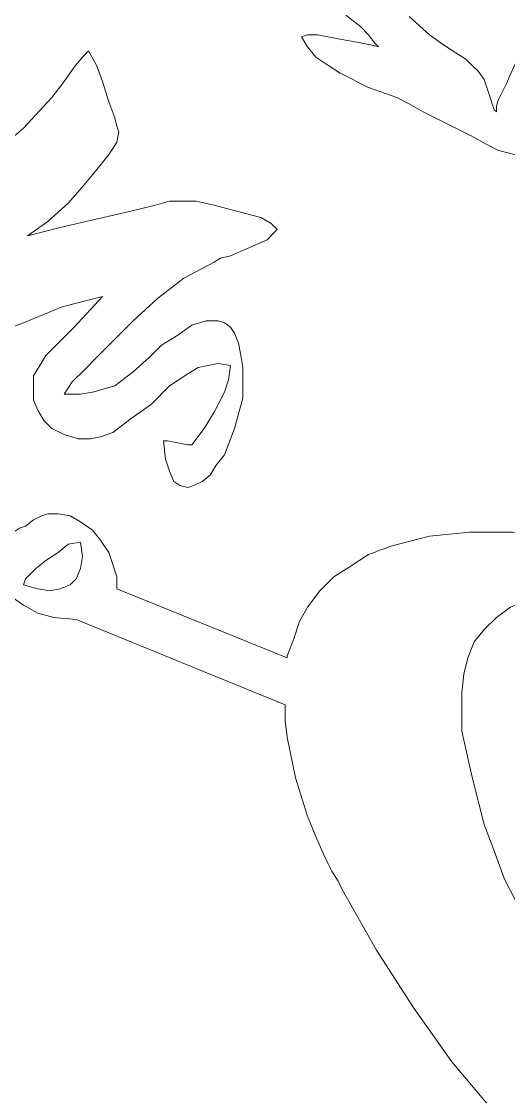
# Model space of a CAD drawing. Header units: centimetres. Extents: x -51 to 51, y -37 to 37.
# Drawn here: x -34.9 to -28.55, y 4.63 to 18.62 of the extents above; entities that cross this region are included whole.
import ezdxf

# ---------------------------------------------------------------- set-up
doc = ezdxf.new("R2010")
doc.units = ezdxf.units.CM
doc.header["$MEASUREMENT"] = 0
doc.layers.add('Layer 1', color=7, linetype='Continuous')

msp = doc.modelspace()

# ---------------------------------------------------------------- linework, layer by layer
at = {"layer": 'Layer 1', "lineweight": 9}
for points, knots in [([(-30.24301, 18.29412), (-30.24301, 18.29412), (-30.29588, 18.347), (-30.29588, 18.347), (-30.29588, 18.347), (-30.29588, 18.347), (-30.37519, 18.45274), (-30.37519, 18.45274), (-30.37519, 18.45274), (-30.37519, 18.45274), (-30.48094, 18.55849), (-30.48094, 18.55849), (-30.48094, 18.55849), (-30.48094, 18.55849), (-30.61312, 18.66423), (-30.61312, 18.66423), (-30.61312, 18.66423), (-30.61312, 18.66423), (-30.93036, 18.9286), (-30.93036, 18.9286), (-30.93036, 18.9286), (-30.93036, 18.9286), (-31.30047, 19.2194), (-31.30047, 19.2194), (-31.30047, 19.2194), (-31.30047, 19.2194), (-31.69702, 19.53664), (-31.69702, 19.53664), (-31.69702, 19.53664), (-31.69702, 19.53664), (-32.04069, 19.801), (-32.04069, 19.801), (-32.04069, 19.801), (-32.04069, 19.801), (-32.35793, 20.03893), (-32.35793, 20.03893), (-32.35793, 20.03893), (-32.35793, 20.03893), (-32.46368, 20.14468), (-32.46368, 20.14468), (-32.46368, 20.14468), (-32.46368, 20.14468), (-32.56942, 20.22399), (-32.56942, 20.22399)], [0, 0, 0, 0, 0.08333333, 0.08333333, 0.08333333, 0.08333333, 0.16666667, 0.16666667, 0.16666667, 0.16666667, 0.25, 0.25, 0.25, 0.25, 0.33333333, 0.33333333, 0.33333333, 0.33333333, 0.41666667, 0.41666667, 0.41666667, 0.41666667, 0.5, 0.5, 0.5, 0.5, 0.58333333, 0.58333333, 0.58333333, 0.58333333, 0.66666667, 0.66666667, 0.66666667, 0.66666667, 0.75, 0.75, 0.75, 0.75, 0.83333333, 0.83333333, 0.83333333, 0.83333333, 1, 1, 1, 1]), ([(-28.81544, 17.71252), (-28.81544, 17.71252), (-28.86831, 17.87114), (-28.86831, 17.87114), (-28.86831, 17.87114), (-28.86831, 17.87114), (-28.94762, 17.97689), (-28.94762, 17.97689), (-28.94762, 17.97689), (-28.94762, 17.97689), (-29.02693, 18.05619), (-29.02693, 18.05619), (-29.02693, 18.05619), (-29.02693, 18.05619), (-29.10624, 18.1355), (-29.10624, 18.1355), (-29.10624, 18.1355), (-29.10624, 18.1355), (-29.23843, 18.21481), (-29.23843, 18.21481), (-29.23843, 18.21481), (-29.23843, 18.21481), (-29.39704, 18.32056), (-29.39704, 18.32056), (-29.39704, 18.32056), (-29.39704, 18.32056), (-29.5821, 18.45274), (-29.5821, 18.45274), (-29.5821, 18.45274), (-29.5821, 18.45274), (-29.84646, 18.69067), (-29.84646, 18.69067)], [0, 0, 0, 0, 0.11111111, 0.11111111, 0.11111111, 0.11111111, 0.22222222, 0.22222222, 0.22222222, 0.22222222, 0.33333333, 0.33333333, 0.33333333, 0.33333333, 0.44444444, 0.44444444, 0.44444444, 0.44444444, 0.55555556, 0.55555556, 0.55555556, 0.55555556, 0.66666667, 0.66666667, 0.66666667, 0.66666667, 0.77777778, 0.77777778, 0.77777778, 0.77777778, 1, 1, 1, 1]), ([(-31.2476, 18.42631), (-31.2476, 18.42631), (-31.16829, 18.45274), (-31.16829, 18.45274), (-31.16829, 18.45274), (-31.16829, 18.45274), (-31.03611, 18.45274), (-31.03611, 18.45274), (-31.03611, 18.45274), (-31.03611, 18.45274), (-30.77174, 18.39987), (-30.77174, 18.39987), (-30.77174, 18.39987), (-30.77174, 18.39987), (-30.48094, 18.347), (-30.48094, 18.347), (-30.48094, 18.347), (-30.48094, 18.347), (-30.34876, 18.32056), (-30.34876, 18.32056), (-30.34876, 18.32056), (-30.34876, 18.32056), (-30.24301, 18.29412), (-30.24301, 18.29412)], [0, 0, 0, 0, 0.14285714, 0.14285714, 0.14285714, 0.14285714, 0.28571429, 0.28571429, 0.28571429, 0.28571429, 0.42857143, 0.42857143, 0.42857143, 0.42857143, 0.57142857, 0.57142857, 0.57142857, 0.57142857, 0.71428571, 0.71428571, 0.71428571, 0.71428571, 1, 1, 1, 1]), ([(-30.00508, 17.63321), (-30.00508, 17.63321), (-30.37519, 17.76539), (-30.37519, 17.76539), (-30.37519, 17.76539), (-30.37519, 17.76539), (-30.7453, 17.95045), (-30.7453, 17.95045), (-30.7453, 17.95045), (-30.7453, 17.95045), (-30.90392, 18.05619), (-30.90392, 18.05619), (-30.90392, 18.05619), (-30.90392, 18.05619), (-31.06254, 18.16194), (-31.06254, 18.16194), (-31.06254, 18.16194), (-31.06254, 18.16194), (-31.16829, 18.29412), (-31.16829, 18.29412), (-31.16829, 18.29412), (-31.16829, 18.29412), (-31.2476, 18.42631), (-31.2476, 18.42631)], [0, 0, 0, 0, 0.14285714, 0.14285714, 0.14285714, 0.14285714, 0.28571429, 0.28571429, 0.28571429, 0.28571429, 0.42857143, 0.42857143, 0.42857143, 0.42857143, 0.57142857, 0.57142857, 0.57142857, 0.57142857, 0.71428571, 0.71428571, 0.71428571, 0.71428571, 1, 1, 1, 1]), ([(-35.31882, 16.91943), (-35.31882, 16.91943), (-35.08089, 17.05161), (-35.08089, 17.05161), (-35.08089, 17.05161), (-35.08089, 17.05161), (-34.8694, 17.23666), (-34.8694, 17.23666), (-34.8694, 17.23666), (-34.8694, 17.23666), (-34.49929, 17.63321), (-34.49929, 17.63321), (-34.49929, 17.63321), (-34.49929, 17.63321), (-34.34067, 17.8447), (-34.34067, 17.8447), (-34.34067, 17.8447), (-34.34067, 17.8447), (-34.20848, 18.02976), (-34.20848, 18.02976), (-34.20848, 18.02976), (-34.20848, 18.02976), (-34.10274, 18.16194), (-34.10274, 18.16194), (-34.10274, 18.16194), (-34.10274, 18.16194), (-34.02343, 18.24125), (-34.02343, 18.24125)], [0, 0, 0, 0, 0.125, 0.125, 0.125, 0.125, 0.25, 0.25, 0.25, 0.25, 0.375, 0.375, 0.375, 0.375, 0.5, 0.5, 0.5, 0.5, 0.625, 0.625, 0.625, 0.625, 0.75, 0.75, 0.75, 0.75, 1, 1, 1, 1]), ([(-34.02343, 18.24125), (-34.02343, 18.24125), (-33.91768, 18.05619), (-33.91768, 18.05619), (-33.91768, 18.05619), (-33.91768, 18.05619), (-33.83837, 17.8447), (-33.83837, 17.8447), (-33.83837, 17.8447), (-33.83837, 17.8447), (-33.75906, 17.58034), (-33.75906, 17.58034), (-33.75906, 17.58034), (-33.75906, 17.58034), (-33.67975, 17.36885), (-33.67975, 17.36885)], [0, 0, 0, 0, 0.2, 0.2, 0.2, 0.2, 0.4, 0.4, 0.4, 0.4, 0.6, 0.6, 0.6, 0.6, 1, 1, 1, 1]), ([(-28.33958, 18.29412), (-28.33958, 18.29412), (-28.47177, 18.05619), (-28.47177, 18.05619), (-28.47177, 18.05619), (-28.47177, 18.05619), (-28.57751, 17.81827), (-28.57751, 17.81827)], [0, 0, 0, 0, 0.33333333, 0.33333333, 0.33333333, 0.33333333, 1, 1, 1, 1]), ([(-28.57751, 17.81827), (-28.57751, 17.81827), (-28.63039, 17.71252), (-28.63039, 17.71252), (-28.63039, 17.71252), (-28.63039, 17.71252), (-28.68326, 17.60677), (-28.68326, 17.60677)], [0, 0, 0, 0, 0.33333333, 0.33333333, 0.33333333, 0.33333333, 1, 1, 1, 1]), ([(-28.57751, 16.91943), (-28.57751, 16.91943), (-28.68326, 16.94586), (-28.68326, 16.94586), (-28.68326, 16.94586), (-28.68326, 16.94586), (-28.84188, 17.02517), (-28.84188, 17.02517), (-28.84188, 17.02517), (-28.84188, 17.02517), (-29.02693, 17.13092), (-29.02693, 17.13092), (-29.02693, 17.13092), (-29.02693, 17.13092), (-29.23843, 17.23666), (-29.23843, 17.23666), (-29.23843, 17.23666), (-29.23843, 17.23666), (-29.66141, 17.44816), (-29.66141, 17.44816), (-29.66141, 17.44816), (-29.66141, 17.44816), (-29.84646, 17.5539), (-29.84646, 17.5539), (-29.84646, 17.5539), (-29.84646, 17.5539), (-30.00508, 17.63321), (-30.00508, 17.63321)], [0, 0, 0, 0, 0.125, 0.125, 0.125, 0.125, 0.25, 0.25, 0.25, 0.25, 0.375, 0.375, 0.375, 0.375, 0.5, 0.5, 0.5, 0.5, 0.625, 0.625, 0.625, 0.625, 0.75, 0.75, 0.75, 0.75, 1, 1, 1, 1]), ([(-28.68326, 17.60677), (-28.68326, 17.60677), (-28.7097, 17.52746), (-28.7097, 17.52746), (-28.7097, 17.52746), (-28.7097, 17.52746), (-28.7097, 17.44816), (-28.7097, 17.44816)], [0, 0, 0, 0, 0.33333333, 0.33333333, 0.33333333, 0.33333333, 1, 1, 1, 1]), ([(-33.67975, 17.36885), (-33.67975, 17.36885), (-33.65332, 17.2631), (-33.65332, 17.2631), (-33.65332, 17.2631), (-33.65332, 17.2631), (-33.62688, 17.18379), (-33.62688, 17.18379), (-33.62688, 17.18379), (-33.62688, 17.18379), (-33.65332, 17.05161), (-33.65332, 17.05161), (-33.65332, 17.05161), (-33.65332, 17.05161), (-33.70619, 16.9723), (-33.70619, 16.9723), (-33.70619, 16.9723), (-33.70619, 16.9723), (-33.75906, 16.89299), (-33.75906, 16.89299), (-33.75906, 16.89299), (-33.75906, 16.89299), (-33.83837, 16.78724), (-33.83837, 16.78724), (-33.83837, 16.78724), (-33.83837, 16.78724), (-33.97056, 16.62862), (-33.97056, 16.62862)], [0, 0, 0, 0, 0.125, 0.125, 0.125, 0.125, 0.25, 0.25, 0.25, 0.25, 0.375, 0.375, 0.375, 0.375, 0.5, 0.5, 0.5, 0.5, 0.625, 0.625, 0.625, 0.625, 0.75, 0.75, 0.75, 0.75, 1, 1, 1, 1]), ([(-28.7097, 17.44816), (-28.7097, 17.44816), (-28.73613, 17.47459), (-28.73613, 17.47459), (-28.73613, 17.47459), (-28.73613, 17.47459), (-28.73613, 17.47459), (-28.73613, 17.47459)], [0, 0, 0, 0, 0.33333333, 0.33333333, 0.33333333, 0.33333333, 1, 1, 1, 1]), ([(-25.85456, 15.78266), (-25.85456, 15.78266), (-26.48903, 16.15277), (-26.48903, 16.15277), (-26.48903, 16.15277), (-26.48903, 16.15277), (-27.14994, 16.47001), (-27.14994, 16.47001), (-27.14994, 16.47001), (-27.14994, 16.47001), (-27.86373, 16.73437), (-27.86373, 16.73437), (-27.86373, 16.73437), (-27.86373, 16.73437), (-28.57751, 16.91943), (-28.57751, 16.91943)], [0, 0, 0, 0, 0.2, 0.2, 0.2, 0.2, 0.4, 0.4, 0.4, 0.4, 0.6, 0.6, 0.6, 0.6, 1, 1, 1, 1]), ([(-33.97056, 16.62862), (-33.97056, 16.62862), (-34.10274, 16.47001), (-34.10274, 16.47001), (-34.10274, 16.47001), (-34.10274, 16.47001), (-34.28779, 16.25851), (-34.28779, 16.25851), (-34.28779, 16.25851), (-34.28779, 16.25851), (-34.55216, 16.02059), (-34.55216, 16.02059), (-34.55216, 16.02059), (-34.55216, 16.02059), (-34.81652, 15.83553), (-34.81652, 15.83553)], [0, 0, 0, 0, 0.2, 0.2, 0.2, 0.2, 0.4, 0.4, 0.4, 0.4, 0.6, 0.6, 0.6, 0.6, 1, 1, 1, 1]), ([(-33.94412, 16.04702), (-33.94412, 16.04702), (-33.60044, 16.12633), (-33.60044, 16.12633), (-33.60044, 16.12633), (-33.60044, 16.12633), (-33.36252, 16.1792), (-33.36252, 16.1792), (-33.36252, 16.1792), (-33.36252, 16.1792), (-33.15102, 16.23208), (-33.15102, 16.23208), (-33.15102, 16.23208), (-33.15102, 16.23208), (-32.96597, 16.28495), (-32.96597, 16.28495), (-32.96597, 16.28495), (-32.96597, 16.28495), (-32.80735, 16.28495), (-32.80735, 16.28495), (-32.80735, 16.28495), (-32.80735, 16.28495), (-32.6223, 16.28495), (-32.6223, 16.28495), (-32.6223, 16.28495), (-32.6223, 16.28495), (-32.38437, 16.23208), (-32.38437, 16.23208), (-32.38437, 16.23208), (-32.38437, 16.23208), (-32.09357, 16.15277), (-32.09357, 16.15277)], [0, 0, 0, 0, 0.11111111, 0.11111111, 0.11111111, 0.11111111, 0.22222222, 0.22222222, 0.22222222, 0.22222222, 0.33333333, 0.33333333, 0.33333333, 0.33333333, 0.44444444, 0.44444444, 0.44444444, 0.44444444, 0.55555556, 0.55555556, 0.55555556, 0.55555556, 0.66666667, 0.66666667, 0.66666667, 0.66666667, 0.77777778, 0.77777778, 0.77777778, 0.77777778, 1, 1, 1, 1]), ([(-32.09357, 16.15277), (-32.09357, 16.15277), (-31.77633, 16.07346), (-31.77633, 16.07346), (-31.77633, 16.07346), (-31.77633, 16.07346), (-31.64415, 15.99415), (-31.64415, 15.99415), (-31.64415, 15.99415), (-31.64415, 15.99415), (-31.56484, 15.91484), (-31.56484, 15.91484)], [0, 0, 0, 0, 0.25, 0.25, 0.25, 0.25, 0.5, 0.5, 0.5, 0.5, 1, 1, 1, 1]), ([(-34.81652, 15.83553), (-34.81652, 15.83553), (-34.39354, 15.94128), (-34.39354, 15.94128), (-34.39354, 15.94128), (-34.39354, 15.94128), (-33.94412, 16.04702), (-33.94412, 16.04702)], [0, 0, 0, 0, 0.33333333, 0.33333333, 0.33333333, 0.33333333, 1, 1, 1, 1]), ([(-31.56484, 15.91484), (-31.56484, 15.91484), (-31.61771, 15.86197), (-31.61771, 15.86197), (-31.61771, 15.86197), (-31.61771, 15.86197), (-31.69702, 15.78266), (-31.69702, 15.78266), (-31.69702, 15.78266), (-31.69702, 15.78266), (-31.93495, 15.67691), (-31.93495, 15.67691), (-31.93495, 15.67691), (-31.93495, 15.67691), (-32.17287, 15.57117), (-32.17287, 15.57117), (-32.17287, 15.57117), (-32.17287, 15.57117), (-32.30506, 15.54473), (-32.30506, 15.54473), (-32.30506, 15.54473), (-32.30506, 15.54473), (-32.38437, 15.49186), (-32.38437, 15.49186)], [0, 0, 0, 0, 0.14285714, 0.14285714, 0.14285714, 0.14285714, 0.28571429, 0.28571429, 0.28571429, 0.28571429, 0.42857143, 0.42857143, 0.42857143, 0.42857143, 0.57142857, 0.57142857, 0.57142857, 0.57142857, 0.71428571, 0.71428571, 0.71428571, 0.71428571, 1, 1, 1, 1]), ([(-32.38437, 15.49186), (-32.38437, 15.49186), (-32.78091, 15.28036), (-32.78091, 15.28036), (-32.78091, 15.28036), (-32.78091, 15.28036), (-33.12459, 15.016), (-33.12459, 15.016), (-33.12459, 15.016), (-33.12459, 15.016), (-33.44183, 14.7252), (-33.44183, 14.7252), (-33.44183, 14.7252), (-33.44183, 14.7252), (-33.75906, 14.40796), (-33.75906, 14.40796)], [0, 0, 0, 0, 0.2, 0.2, 0.2, 0.2, 0.4, 0.4, 0.4, 0.4, 0.6, 0.6, 0.6, 0.6, 1, 1, 1, 1]), ([(-33.83837, 15.04244), (-33.83837, 15.04244), (-34.3671, 14.91025), (-34.3671, 14.91025), (-34.3671, 14.91025), (-34.3671, 14.91025), (-34.8694, 14.69876), (-34.8694, 14.69876), (-34.8694, 14.69876), (-34.8694, 14.69876), (-35.37169, 14.51371), (-35.37169, 14.51371), (-35.37169, 14.51371), (-35.37169, 14.51371), (-35.63605, 14.4344), (-35.63605, 14.4344), (-35.63605, 14.4344), (-35.63605, 14.4344), (-35.92686, 14.38152), (-35.92686, 14.38152)], [0, 0, 0, 0, 0.16666667, 0.16666667, 0.16666667, 0.16666667, 0.33333333, 0.33333333, 0.33333333, 0.33333333, 0.5, 0.5, 0.5, 0.5, 0.66666667, 0.66666667, 0.66666667, 0.66666667, 1, 1, 1, 1]), ([(-34.57859, 14.27578), (-34.57859, 14.27578), (-34.20848, 14.64589), (-34.20848, 14.64589), (-34.20848, 14.64589), (-34.20848, 14.64589), (-33.83837, 15.04244), (-33.83837, 15.04244)], [0, 0, 0, 0, 0.33333333, 0.33333333, 0.33333333, 0.33333333, 1, 1, 1, 1]), ([(-33.23033, 14.24934), (-33.23033, 14.24934), (-33.07172, 14.40796), (-33.07172, 14.40796), (-33.07172, 14.40796), (-33.07172, 14.40796), (-32.86022, 14.54014), (-32.86022, 14.54014), (-32.86022, 14.54014), (-32.86022, 14.54014), (-32.67517, 14.67232), (-32.67517, 14.67232), (-32.67517, 14.67232), (-32.67517, 14.67232), (-32.49011, 14.7252), (-32.49011, 14.7252), (-32.49011, 14.7252), (-32.49011, 14.7252), (-32.33149, 14.7252), (-32.33149, 14.7252), (-32.33149, 14.7252), (-32.33149, 14.7252), (-32.25218, 14.69876), (-32.25218, 14.69876), (-32.25218, 14.69876), (-32.25218, 14.69876), (-32.17287, 14.64589), (-32.17287, 14.64589), (-32.17287, 14.64589), (-32.17287, 14.64589), (-32.12, 14.56658), (-32.12, 14.56658), (-32.12, 14.56658), (-32.12, 14.56658), (-32.06713, 14.4344), (-32.06713, 14.4344), (-32.06713, 14.4344), (-32.06713, 14.4344), (-32.04069, 14.30221), (-32.04069, 14.30221), (-32.04069, 14.30221), (-32.04069, 14.30221), (-32.01426, 14.11716), (-32.01426, 14.11716)], [0, 0, 0, 0, 0.08333333, 0.08333333, 0.08333333, 0.08333333, 0.16666667, 0.16666667, 0.16666667, 0.16666667, 0.25, 0.25, 0.25, 0.25, 0.33333333, 0.33333333, 0.33333333, 0.33333333, 0.41666667, 0.41666667, 0.41666667, 0.41666667, 0.5, 0.5, 0.5, 0.5, 0.58333333, 0.58333333, 0.58333333, 0.58333333, 0.66666667, 0.66666667, 0.66666667, 0.66666667, 0.75, 0.75, 0.75, 0.75, 0.83333333, 0.83333333, 0.83333333, 0.83333333, 1, 1, 1, 1]), ([(-33.75906, 14.40796), (-33.75906, 14.40796), (-33.91768, 14.24934), (-33.91768, 14.24934), (-33.91768, 14.24934), (-33.91768, 14.24934), (-34.0763, 14.09072), (-34.0763, 14.09072), (-34.0763, 14.09072), (-34.0763, 14.09072), (-34.23492, 13.9321), (-34.23492, 13.9321), (-34.23492, 13.9321), (-34.23492, 13.9321), (-34.34067, 13.77348), (-34.34067, 13.77348)], [0, 0, 0, 0, 0.2, 0.2, 0.2, 0.2, 0.4, 0.4, 0.4, 0.4, 0.6, 0.6, 0.6, 0.6, 1, 1, 1, 1]), ([(-34.34067, 13.24475), (-34.34067, 13.24475), (-34.49929, 13.32406), (-34.49929, 13.32406), (-34.49929, 13.32406), (-34.49929, 13.32406), (-34.60503, 13.42981), (-34.60503, 13.42981), (-34.60503, 13.42981), (-34.60503, 13.42981), (-34.68434, 13.56199), (-34.68434, 13.56199), (-34.68434, 13.56199), (-34.68434, 13.56199), (-34.73721, 13.69417), (-34.73721, 13.69417), (-34.73721, 13.69417), (-34.73721, 13.69417), (-34.73721, 13.85279), (-34.73721, 13.85279), (-34.73721, 13.85279), (-34.73721, 13.85279), (-34.73721, 14.01141), (-34.73721, 14.01141), (-34.73721, 14.01141), (-34.73721, 14.01141), (-34.6579, 14.1436), (-34.6579, 14.1436), (-34.6579, 14.1436), (-34.6579, 14.1436), (-34.57859, 14.27578), (-34.57859, 14.27578)], [0, 0, 0, 0, 0.11111111, 0.11111111, 0.11111111, 0.11111111, 0.22222222, 0.22222222, 0.22222222, 0.22222222, 0.33333333, 0.33333333, 0.33333333, 0.33333333, 0.44444444, 0.44444444, 0.44444444, 0.44444444, 0.55555556, 0.55555556, 0.55555556, 0.55555556, 0.66666667, 0.66666667, 0.66666667, 0.66666667, 0.77777778, 0.77777778, 0.77777778, 0.77777778, 1, 1, 1, 1]), ([(-34.34067, 13.77348), (-34.34067, 13.77348), (-34.12917, 13.77348), (-34.12917, 13.77348), (-34.12917, 13.77348), (-34.12917, 13.77348), (-33.97056, 13.79992), (-33.97056, 13.79992), (-33.97056, 13.79992), (-33.97056, 13.79992), (-33.67975, 13.87923), (-33.67975, 13.87923), (-33.67975, 13.87923), (-33.67975, 13.87923), (-33.44183, 14.06429), (-33.44183, 14.06429), (-33.44183, 14.06429), (-33.44183, 14.06429), (-33.23033, 14.24934), (-33.23033, 14.24934)], [0, 0, 0, 0, 0.16666667, 0.16666667, 0.16666667, 0.16666667, 0.33333333, 0.33333333, 0.33333333, 0.33333333, 0.5, 0.5, 0.5, 0.5, 0.66666667, 0.66666667, 0.66666667, 0.66666667, 1, 1, 1, 1]), ([(-32.17287, 14.1436), (-32.17287, 14.1436), (-32.33149, 14.17003), (-32.33149, 14.17003), (-32.33149, 14.17003), (-32.33149, 14.17003), (-32.46368, 14.1436), (-32.46368, 14.1436), (-32.46368, 14.1436), (-32.46368, 14.1436), (-32.59586, 14.11716), (-32.59586, 14.11716), (-32.59586, 14.11716), (-32.59586, 14.11716), (-32.72804, 14.03785), (-32.72804, 14.03785), (-32.72804, 14.03785), (-32.72804, 14.03785), (-32.96597, 13.87923), (-32.96597, 13.87923), (-32.96597, 13.87923), (-32.96597, 13.87923), (-33.2039, 13.6413), (-33.2039, 13.6413), (-33.2039, 13.6413), (-33.2039, 13.6413), (-33.46826, 13.45625), (-33.46826, 13.45625), (-33.46826, 13.45625), (-33.46826, 13.45625), (-33.70619, 13.27119), (-33.70619, 13.27119), (-33.70619, 13.27119), (-33.70619, 13.27119), (-33.86481, 13.21832), (-33.86481, 13.21832), (-33.86481, 13.21832), (-33.86481, 13.21832), (-33.99699, 13.19188), (-33.99699, 13.19188), (-33.99699, 13.19188), (-33.99699, 13.19188), (-34.15561, 13.19188), (-34.15561, 13.19188), (-34.15561, 13.19188), (-34.15561, 13.19188), (-34.34067, 13.24475), (-34.34067, 13.24475)], [0, 0, 0, 0, 0.07692308, 0.07692308, 0.07692308, 0.07692308, 0.15384615, 0.15384615, 0.15384615, 0.15384615, 0.23076923, 0.23076923, 0.23076923, 0.23076923, 0.30769231, 0.30769231, 0.30769231, 0.30769231, 0.38461538, 0.38461538, 0.38461538, 0.38461538, 0.46153846, 0.46153846, 0.46153846, 0.46153846, 0.53846154, 0.53846154, 0.53846154, 0.53846154, 0.61538462, 0.61538462, 0.61538462, 0.61538462, 0.69230769, 0.69230769, 0.69230769, 0.69230769, 0.76923077, 0.76923077, 0.76923077, 0.76923077, 0.84615385, 0.84615385, 0.84615385, 0.84615385, 1, 1, 1, 1]), ([(-32.67517, 13.11257), (-32.67517, 13.11257), (-32.51655, 13.32406), (-32.51655, 13.32406), (-32.51655, 13.32406), (-32.51655, 13.32406), (-32.38437, 13.53556), (-32.38437, 13.53556), (-32.38437, 13.53556), (-32.38437, 13.53556), (-32.25218, 13.79992), (-32.25218, 13.79992), (-32.25218, 13.79992), (-32.25218, 13.79992), (-32.19931, 13.95854), (-32.19931, 13.95854), (-32.19931, 13.95854), (-32.19931, 13.95854), (-32.17287, 14.1436), (-32.17287, 14.1436)], [0, 0, 0, 0, 0.16666667, 0.16666667, 0.16666667, 0.16666667, 0.33333333, 0.33333333, 0.33333333, 0.33333333, 0.5, 0.5, 0.5, 0.5, 0.66666667, 0.66666667, 0.66666667, 0.66666667, 1, 1, 1, 1]), ([(-32.01426, 14.11716), (-32.01426, 14.11716), (-32.01426, 13.90567), (-32.01426, 13.90567), (-32.01426, 13.90567), (-32.01426, 13.90567), (-32.01426, 13.72061), (-32.01426, 13.72061), (-32.01426, 13.72061), (-32.01426, 13.72061), (-32.12, 13.32406), (-32.12, 13.32406), (-32.12, 13.32406), (-32.12, 13.32406), (-32.25218, 12.98039), (-32.25218, 12.98039), (-32.25218, 12.98039), (-32.25218, 12.98039), (-32.35793, 12.84821), (-32.35793, 12.84821), (-32.35793, 12.84821), (-32.35793, 12.84821), (-32.43724, 12.71603), (-32.43724, 12.71603), (-32.43724, 12.71603), (-32.43724, 12.71603), (-32.54299, 12.63672), (-32.54299, 12.63672), (-32.54299, 12.63672), (-32.54299, 12.63672), (-32.64873, 12.58384), (-32.64873, 12.58384), (-32.64873, 12.58384), (-32.64873, 12.58384), (-32.72804, 12.55741), (-32.72804, 12.55741), (-32.72804, 12.55741), (-32.72804, 12.55741), (-32.83379, 12.58384), (-32.83379, 12.58384), (-32.83379, 12.58384), (-32.83379, 12.58384), (-32.9131, 12.63672), (-32.9131, 12.63672), (-32.9131, 12.63672), (-32.9131, 12.63672), (-32.96597, 12.7689), (-32.96597, 12.7689), (-32.96597, 12.7689), (-32.96597, 12.7689), (-33.01884, 12.92752), (-33.01884, 12.92752), (-33.01884, 12.92752), (-33.01884, 12.92752), (-33.04528, 13.16545), (-33.04528, 13.16545)], [0, 0, 0, 0, 0.06666667, 0.06666667, 0.06666667, 0.06666667, 0.13333333, 0.13333333, 0.13333333, 0.13333333, 0.2, 0.2, 0.2, 0.2, 0.26666667, 0.26666667, 0.26666667, 0.26666667, 0.33333333, 0.33333333, 0.33333333, 0.33333333, 0.4, 0.4, 0.4, 0.4, 0.46666667, 0.46666667, 0.46666667, 0.46666667, 0.53333333, 0.53333333, 0.53333333, 0.53333333, 0.6, 0.6, 0.6, 0.6, 0.66666667, 0.66666667, 0.66666667, 0.66666667, 0.73333333, 0.73333333, 0.73333333, 0.73333333, 0.8, 0.8, 0.8, 0.8, 0.86666667, 0.86666667, 0.86666667, 0.86666667, 1, 1, 1, 1]), ([(-33.04528, 13.16545), (-33.04528, 13.16545), (-33.01884, 13.16545), (-33.01884, 13.16545), (-33.01884, 13.16545), (-33.01884, 13.16545), (-32.99241, 13.16545), (-32.99241, 13.16545), (-32.99241, 13.16545), (-32.99241, 13.16545), (-32.86022, 13.13901), (-32.86022, 13.13901), (-32.86022, 13.13901), (-32.86022, 13.13901), (-32.72804, 13.11257), (-32.72804, 13.11257), (-32.72804, 13.11257), (-32.72804, 13.11257), (-32.7016, 13.11257), (-32.7016, 13.11257), (-32.7016, 13.11257), (-32.7016, 13.11257), (-32.67517, 13.11257), (-32.67517, 13.11257)], [0, 0, 0, 0, 0.14285714, 0.14285714, 0.14285714, 0.14285714, 0.28571429, 0.28571429, 0.28571429, 0.28571429, 0.42857143, 0.42857143, 0.42857143, 0.42857143, 0.57142857, 0.57142857, 0.57142857, 0.57142857, 0.71428571, 0.71428571, 0.71428571, 0.71428571, 1, 1, 1, 1]), ([(-35.00158, 11.9758), (-35.00158, 11.9758), (-34.92227, 12.02868), (-34.92227, 12.02868), (-34.92227, 12.02868), (-34.92227, 12.02868), (-34.84296, 12.05511), (-34.84296, 12.05511), (-34.84296, 12.05511), (-34.84296, 12.05511), (-34.73721, 12.13442), (-34.73721, 12.13442), (-34.73721, 12.13442), (-34.73721, 12.13442), (-34.63147, 12.1873), (-34.63147, 12.1873), (-34.63147, 12.1873), (-34.63147, 12.1873), (-34.55216, 12.21373), (-34.55216, 12.21373), (-34.55216, 12.21373), (-34.55216, 12.21373), (-34.41998, 12.21373), (-34.41998, 12.21373)], [0, 0, 0, 0, 0.14285714, 0.14285714, 0.14285714, 0.14285714, 0.28571429, 0.28571429, 0.28571429, 0.28571429, 0.42857143, 0.42857143, 0.42857143, 0.42857143, 0.57142857, 0.57142857, 0.57142857, 0.57142857, 0.71428571, 0.71428571, 0.71428571, 0.71428571, 1, 1, 1, 1]), ([(-34.41998, 12.21373), (-34.41998, 12.21373), (-34.26136, 12.1873), (-34.26136, 12.1873), (-34.26136, 12.1873), (-34.26136, 12.1873), (-34.12917, 12.10799), (-34.12917, 12.10799), (-34.12917, 12.10799), (-34.12917, 12.10799), (-33.97056, 12.00224), (-33.97056, 12.00224), (-33.97056, 12.00224), (-33.97056, 12.00224), (-33.86481, 11.87006), (-33.86481, 11.87006), (-33.86481, 11.87006), (-33.86481, 11.87006), (-33.75906, 11.71144), (-33.75906, 11.71144), (-33.75906, 11.71144), (-33.75906, 11.71144), (-33.70619, 11.55282), (-33.70619, 11.55282), (-33.70619, 11.55282), (-33.70619, 11.55282), (-33.65332, 11.3942), (-33.65332, 11.3942), (-33.65332, 11.3942), (-33.65332, 11.3942), (-33.65332, 11.23558), (-33.65332, 11.23558)], [0, 0, 0, 0, 0.11111111, 0.11111111, 0.11111111, 0.11111111, 0.22222222, 0.22222222, 0.22222222, 0.22222222, 0.33333333, 0.33333333, 0.33333333, 0.33333333, 0.44444444, 0.44444444, 0.44444444, 0.44444444, 0.55555556, 0.55555556, 0.55555556, 0.55555556, 0.66666667, 0.66666667, 0.66666667, 0.66666667, 0.77777778, 0.77777778, 0.77777778, 0.77777778, 1, 1, 1, 1]), ([(-30.08439, 11.79075), (-30.08439, 11.79075), (-29.5821, 11.92293), (-29.5821, 11.92293), (-29.5821, 11.92293), (-29.5821, 11.92293), (-29.05337, 11.9758), (-29.05337, 11.9758), (-29.05337, 11.9758), (-29.05337, 11.9758), (-28.4982, 11.9758), (-28.4982, 11.9758), (-28.4982, 11.9758), (-28.4982, 11.9758), (-27.96947, 11.89649), (-27.96947, 11.89649), (-27.96947, 11.89649), (-27.96947, 11.89649), (-27.44074, 11.79075), (-27.44074, 11.79075), (-27.44074, 11.79075), (-27.44074, 11.79075), (-26.91201, 11.65857), (-26.91201, 11.65857), (-26.91201, 11.65857), (-26.91201, 11.65857), (-25.88099, 11.34133), (-25.88099, 11.34133)], [0, 0, 0, 0, 0.125, 0.125, 0.125, 0.125, 0.25, 0.25, 0.25, 0.25, 0.375, 0.375, 0.375, 0.375, 0.5, 0.5, 0.5, 0.5, 0.625, 0.625, 0.625, 0.625, 0.75, 0.75, 0.75, 0.75, 1, 1, 1, 1]), ([(-34.12917, 11.84362), (-34.12917, 11.84362), (-34.10274, 11.65857), (-34.10274, 11.65857), (-34.10274, 11.65857), (-34.10274, 11.65857), (-34.12917, 11.49995), (-34.12917, 11.49995), (-34.12917, 11.49995), (-34.12917, 11.49995), (-34.18205, 11.36776), (-34.18205, 11.36776), (-34.18205, 11.36776), (-34.18205, 11.36776), (-34.26136, 11.28846), (-34.26136, 11.28846), (-34.26136, 11.28846), (-34.26136, 11.28846), (-34.39354, 11.23558), (-34.39354, 11.23558), (-34.39354, 11.23558), (-34.39354, 11.23558), (-34.52572, 11.20915), (-34.52572, 11.20915), (-34.52572, 11.20915), (-34.52572, 11.20915), (-34.68434, 11.23558), (-34.68434, 11.23558), (-34.68434, 11.23558), (-34.68434, 11.23558), (-34.8694, 11.28846), (-34.8694, 11.28846)], [0, 0, 0, 0, 0.11111111, 0.11111111, 0.11111111, 0.11111111, 0.22222222, 0.22222222, 0.22222222, 0.22222222, 0.33333333, 0.33333333, 0.33333333, 0.33333333, 0.44444444, 0.44444444, 0.44444444, 0.44444444, 0.55555556, 0.55555556, 0.55555556, 0.55555556, 0.66666667, 0.66666667, 0.66666667, 0.66666667, 0.77777778, 0.77777778, 0.77777778, 0.77777778, 1, 1, 1, 1]), ([(-34.71078, 11.49995), (-34.71078, 11.49995), (-34.57859, 11.60569), (-34.57859, 11.60569), (-34.57859, 11.60569), (-34.57859, 11.60569), (-34.41998, 11.71144), (-34.41998, 11.71144), (-34.41998, 11.71144), (-34.41998, 11.71144), (-34.28779, 11.81718), (-34.28779, 11.81718), (-34.28779, 11.81718), (-34.28779, 11.81718), (-34.12917, 11.84362), (-34.12917, 11.84362)], [0, 0, 0, 0, 0.2, 0.2, 0.2, 0.2, 0.4, 0.4, 0.4, 0.4, 0.6, 0.6, 0.6, 0.6, 1, 1, 1, 1]), ([(-30.24301, 11.73788), (-30.24301, 11.73788), (-30.1637, 11.76431), (-30.1637, 11.76431), (-30.1637, 11.76431), (-30.1637, 11.76431), (-30.08439, 11.79075), (-30.08439, 11.79075)], [0, 0, 0, 0, 0.33333333, 0.33333333, 0.33333333, 0.33333333, 1, 1, 1, 1]), ([(-30.37519, 11.685), (-30.37519, 11.685), (-30.29588, 11.71144), (-30.29588, 11.71144), (-30.29588, 11.71144), (-30.29588, 11.71144), (-30.24301, 11.73788), (-30.24301, 11.73788)], [0, 0, 0, 0, 0.33333333, 0.33333333, 0.33333333, 0.33333333, 1, 1, 1, 1]), ([(-34.8694, 11.28846), (-34.8694, 11.28846), (-34.84296, 11.36776), (-34.84296, 11.36776), (-34.84296, 11.36776), (-34.84296, 11.36776), (-34.81652, 11.3942), (-34.81652, 11.3942), (-34.81652, 11.3942), (-34.81652, 11.3942), (-34.79009, 11.42064), (-34.79009, 11.42064), (-34.79009, 11.42064), (-34.79009, 11.42064), (-34.71078, 11.49995), (-34.71078, 11.49995)], [0, 0, 0, 0, 0.2, 0.2, 0.2, 0.2, 0.4, 0.4, 0.4, 0.4, 0.6, 0.6, 0.6, 0.6, 1, 1, 1, 1]), ([(-31.00967, 11.20915), (-31.00967, 11.20915), (-30.82461, 11.3942), (-30.82461, 11.3942), (-30.82461, 11.3942), (-30.82461, 11.3942), (-30.61312, 11.52638), (-30.61312, 11.52638)], [0, 0, 0, 0, 0.33333333, 0.33333333, 0.33333333, 0.33333333, 1, 1, 1, 1]), ([(-31.27403, 10.8126), (-31.27403, 10.8126), (-31.16829, 10.99765), (-31.16829, 10.99765), (-31.16829, 10.99765), (-31.16829, 10.99765), (-31.00967, 11.20915), (-31.00967, 11.20915)], [0, 0, 0, 0, 0.33333333, 0.33333333, 0.33333333, 0.33333333, 1, 1, 1, 1]), ([(-27.28213, 11.23558), (-27.28213, 11.23558), (-27.65224, 11.20915), (-27.65224, 11.20915), (-27.65224, 11.20915), (-27.65224, 11.20915), (-27.99591, 11.18271), (-27.99591, 11.18271), (-27.99591, 11.18271), (-27.99591, 11.18271), (-28.28671, 11.1034), (-28.28671, 11.1034), (-28.28671, 11.1034), (-28.28671, 11.1034), (-28.52464, 10.99765), (-28.52464, 10.99765), (-28.52464, 10.99765), (-28.52464, 10.99765), (-28.7097, 10.86547), (-28.7097, 10.86547), (-28.7097, 10.86547), (-28.7097, 10.86547), (-28.86831, 10.70685), (-28.86831, 10.70685), (-28.86831, 10.70685), (-28.86831, 10.70685), (-29.0005, 10.54823), (-29.0005, 10.54823), (-29.0005, 10.54823), (-29.0005, 10.54823), (-29.07981, 10.33674), (-29.07981, 10.33674), (-29.07981, 10.33674), (-29.07981, 10.33674), (-29.13268, 10.12525), (-29.13268, 10.12525), (-29.13268, 10.12525), (-29.13268, 10.12525), (-29.15912, 9.88732), (-29.15912, 9.88732), (-29.15912, 9.88732), (-29.15912, 9.88732), (-29.15912, 9.64939), (-29.15912, 9.64939), (-29.15912, 9.64939), (-29.15912, 9.64939), (-29.15912, 9.38503), (-29.15912, 9.38503), (-29.15912, 9.38503), (-29.15912, 9.38503), (-29.02693, 8.80343), (-29.02693, 8.80343), (-29.02693, 8.80343), (-29.02693, 8.80343), (-28.86831, 8.16895), (-28.86831, 8.16895)], [0, 0, 0, 0, 0.06666667, 0.06666667, 0.06666667, 0.06666667, 0.13333333, 0.13333333, 0.13333333, 0.13333333, 0.2, 0.2, 0.2, 0.2, 0.26666667, 0.26666667, 0.26666667, 0.26666667, 0.33333333, 0.33333333, 0.33333333, 0.33333333, 0.4, 0.4, 0.4, 0.4, 0.46666667, 0.46666667, 0.46666667, 0.46666667, 0.53333333, 0.53333333, 0.53333333, 0.53333333, 0.6, 0.6, 0.6, 0.6, 0.66666667, 0.66666667, 0.66666667, 0.66666667, 0.73333333, 0.73333333, 0.73333333, 0.73333333, 0.8, 0.8, 0.8, 0.8, 0.86666667, 0.86666667, 0.86666667, 0.86666667, 1, 1, 1, 1]), ([(-35.05445, 11.15627), (-35.05445, 11.15627), (-34.8694, 11.02409), (-34.8694, 11.02409), (-34.8694, 11.02409), (-34.8694, 11.02409), (-34.68434, 10.91834), (-34.68434, 10.91834), (-34.68434, 10.91834), (-34.68434, 10.91834), (-34.47285, 10.86547), (-34.47285, 10.86547), (-34.47285, 10.86547), (-34.47285, 10.86547), (-34.18205, 10.83903), (-34.18205, 10.83903)], [0, 0, 0, 0, 0.2, 0.2, 0.2, 0.2, 0.4, 0.4, 0.4, 0.4, 0.6, 0.6, 0.6, 0.6, 1, 1, 1, 1]), ([(-31.43265, 10.36318), (-31.43265, 10.36318), (-31.35334, 10.57467), (-31.35334, 10.57467), (-31.35334, 10.57467), (-31.35334, 10.57467), (-31.27403, 10.8126), (-31.27403, 10.8126)], [0, 0, 0, 0, 0.33333333, 0.33333333, 0.33333333, 0.33333333, 1, 1, 1, 1]), ([(-31.43265, 10.33674), (-31.43265, 10.33674), (-31.43265, 10.36318), (-31.43265, 10.36318), (-31.43265, 10.36318), (-31.43265, 10.36318), (-31.43265, 10.36318), (-31.43265, 10.36318)], [0, 0, 0, 0, 0.33333333, 0.33333333, 0.33333333, 0.33333333, 1, 1, 1, 1]), ([(-31.45909, 9.7287), (-31.45909, 9.7287), (-31.45909, 9.51721), (-31.45909, 9.51721), (-31.45909, 9.51721), (-31.45909, 9.51721), (-31.43265, 9.30572), (-31.43265, 9.30572)], [0, 0, 0, 0, 0.33333333, 0.33333333, 0.33333333, 0.33333333, 1, 1, 1, 1]), ([(-31.43265, 9.30572), (-31.43265, 9.30572), (-31.32691, 8.77699), (-31.32691, 8.77699), (-31.32691, 8.77699), (-31.32691, 8.77699), (-31.16829, 8.2747), (-31.16829, 8.2747)], [0, 0, 0, 0, 0.33333333, 0.33333333, 0.33333333, 0.33333333, 1, 1, 1, 1]), ([(-31.16829, 8.2747), (-31.16829, 8.2747), (-31.06254, 8.01033), (-31.06254, 8.01033), (-31.06254, 8.01033), (-31.06254, 8.01033), (-30.9568, 7.7724), (-30.9568, 7.7724)], [0, 0, 0, 0, 0.33333333, 0.33333333, 0.33333333, 0.33333333, 1, 1, 1, 1]), ([(-28.86831, 8.16895), (-28.86831, 8.16895), (-28.73613, 7.82528), (-28.73613, 7.82528), (-28.73613, 7.82528), (-28.73613, 7.82528), (-28.60395, 7.45517), (-28.60395, 7.45517), (-28.60395, 7.45517), (-28.60395, 7.45517), (-28.23384, 6.74138), (-28.23384, 6.74138), (-28.23384, 6.74138), (-28.23384, 6.74138), (-27.78442, 6.00116), (-27.78442, 6.00116), (-27.78442, 6.00116), (-27.78442, 6.00116), (-27.28213, 5.2345), (-27.28213, 5.2345), (-27.28213, 5.2345), (-27.28213, 5.2345), (-26.7534, 4.52072), (-26.7534, 4.52072), (-26.7534, 4.52072), (-26.7534, 4.52072), (-26.22467, 3.80693), (-26.22467, 3.80693), (-26.22467, 3.80693), (-26.22467, 3.80693), (-25.69594, 3.17246), (-25.69594, 3.17246), (-25.69594, 3.17246), (-25.69594, 3.17246), (-25.19364, 2.56442), (-25.19364, 2.56442)], [0, 0, 0, 0, 0.1, 0.1, 0.1, 0.1, 0.2, 0.2, 0.2, 0.2, 0.3, 0.3, 0.3, 0.3, 0.4, 0.4, 0.4, 0.4, 0.5, 0.5, 0.5, 0.5, 0.6, 0.6, 0.6, 0.6, 0.7, 0.7, 0.7, 0.7, 0.8, 0.8, 0.8, 0.8, 1, 1, 1, 1]), ([(-30.9568, 7.7724), (-30.9568, 7.7724), (-30.90392, 7.66666), (-30.90392, 7.66666), (-30.90392, 7.66666), (-30.90392, 7.66666), (-30.85105, 7.56091), (-30.85105, 7.56091)], [0, 0, 0, 0, 0.33333333, 0.33333333, 0.33333333, 0.33333333, 1, 1, 1, 1]), ([(-30.85105, 7.56091), (-30.85105, 7.56091), (-30.77174, 7.42873), (-30.77174, 7.42873), (-30.77174, 7.42873), (-30.77174, 7.42873), (-30.71887, 7.32298), (-30.71887, 7.32298)], [0, 0, 0, 0, 0.33333333, 0.33333333, 0.33333333, 0.33333333, 1, 1, 1, 1]), ([(-30.71887, 7.32298), (-30.71887, 7.32298), (-30.26945, 6.52989), (-30.26945, 6.52989), (-30.26945, 6.52989), (-30.26945, 6.52989), (-29.79359, 5.78967), (-29.79359, 5.78967), (-29.79359, 5.78967), (-29.79359, 5.78967), (-29.2913, 5.07588), (-29.2913, 5.07588), (-29.2913, 5.07588), (-29.2913, 5.07588), (-28.7097, 4.38853), (-28.7097, 4.38853)], [0, 0, 0, 0, 0.2, 0.2, 0.2, 0.2, 0.4, 0.4, 0.4, 0.4, 0.6, 0.6, 0.6, 0.6, 1, 1, 1, 1])]:
    msp.add_open_spline(points, degree=3, knots=knots, dxfattribs=at)
for points in [[(-28.73613, 17.47459), (-28.73613, 17.47459), (-28.81544, 17.71252), (-28.81544, 17.71252)], [(-30.61312, 11.52638), (-30.61312, 11.52638), (-30.37519, 11.685), (-30.37519, 11.685)], [(-33.65332, 11.23558), (-33.65332, 11.23558), (-31.43265, 10.33674), (-31.43265, 10.33674)], [(-34.18205, 10.83903), (-34.18205, 10.83903), (-31.45909, 9.7287), (-31.45909, 9.7287)]]:
    msp.add_open_spline(points, degree=3, dxfattribs=at)

doc.saveas('drawing.dxf')
